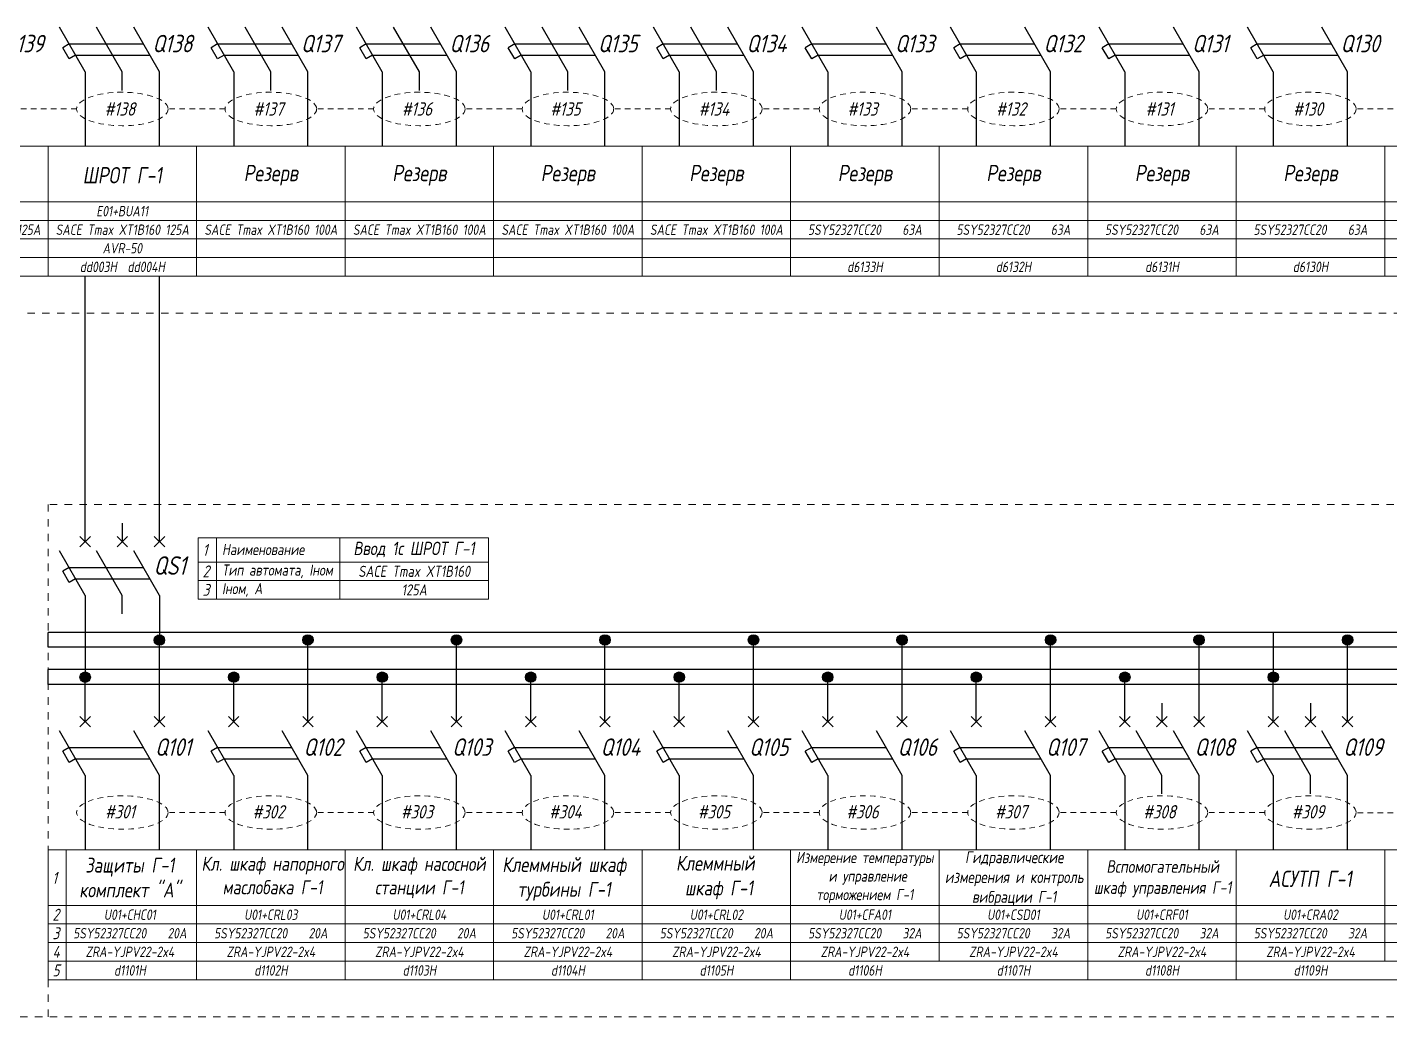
# Model space of a CAD drawing. Header units: millimetres. Extents: x 2704 to 4357, y 2919 to 4427.
# Drawn here: x 2806 to 2989.5, y 4065.4 to 4198.6 of the extents above; entities that cross this region are included whole.
import ezdxf
from ezdxf.enums import TextEntityAlignment as Align

# ---------------------------------------------------------------- set-up
doc = ezdxf.new("R2010")
doc.units = ezdxf.units.MM
doc.linetypes.add('JIS_02_0.7', pattern=[1.35, 0.75, -0.6])
doc.linetypes.add('JIS_02_1.0', pattern=[2, 1, -1])
doc.styles.add('eskdw', font='', dxfattribs={"oblique": 10})
doc.styles.get("Standard").update_dxf_attribs({"font": '', "oblique": 10, "height": 2.5})
doc.styles.add('Гост', font='', dxfattribs={"oblique": 10, "height": 1.4})
doc.styles.get('eskdw').set_extended_font_data('GOST type A')
doc.styles.get('Standard').set_extended_font_data('GOST type A')
doc.styles.get('Гост').set_extended_font_data('GOST type A')

msp = doc.modelspace()

# ---------------------------------------------------------------- hatches: boundary and pattern name
for points in [[(2824.53, 4116.08, 1), (2823.13, 4116.08, 1)], [(2824.53, 4116.08, 1), (2823.13, 4116.08, 1)], [(2844.53, 4116.09, 1), (2843.13, 4116.09, 1)], [(2844.53, 4116.09, 1), (2843.13, 4116.09, 1)], [(2864.53, 4116.09, 1), (2863.13, 4116.09, 1)], [(2864.53, 4116.09, 1), (2863.13, 4116.09, 1)], [(2884.53, 4116.09, 1), (2883.13, 4116.09, 1)], [(2884.53, 4116.09, 1), (2883.13, 4116.09, 1)], [(2904.53, 4116.09, 1), (2903.13, 4116.09, 1)], [(2904.53, 4116.09, 1), (2903.13, 4116.09, 1)], [(2924.53, 4116.09, 1), (2923.13, 4116.09, 1)], [(2944.53, 4116.09, 1), (2943.13, 4116.09, 1)], [(2944.53, 4116.09, 1), (2943.13, 4116.09, 1)], [(2964.53, 4116.09, 1), (2963.13, 4116.09, 1)], [(2984.53, 4116.09, 1), (2983.13, 4116.09, 1)], [(2834.53, 4111.09, 1), (2833.13, 4111.09, 1)], [(2834.53, 4111.09, 1), (2833.13, 4111.09, 1)], [(2834.53, 4111.09, 1), (2833.13, 4111.09, 1)], [(2854.53, 4111.09, 1), (2853.13, 4111.09, 1)], [(2854.53, 4111.09, 1), (2853.13, 4111.09, 1)], [(2874.53, 4111.09, 1), (2873.13, 4111.09, 1)], [(2874.53, 4111.09, 1), (2873.13, 4111.09, 1)], [(2894.53, 4111.09, 1), (2893.13, 4111.09, 1)], [(2894.53, 4111.09, 1), (2893.13, 4111.09, 1)], [(2914.53, 4111.09, 1), (2913.13, 4111.09, 1)], [(2914.53, 4111.09, 1), (2913.13, 4111.09, 1)], [(2934.53, 4111.09, 1), (2933.13, 4111.09, 1)], [(2934.53, 4111.09, 1), (2933.13, 4111.09, 1)], [(2954.53, 4111.09, 1), (2953.13, 4111.09, 1)], [(2974.53, 4111.09, 1), (2973.13, 4111.09, 1)], [(2814.53, 4111.08, 1), (2813.13, 4111.08, 1)], [(2814.53, 4111.08, 1), (2813.13, 4111.08, 1)], [(2814.53, 4111.08, 1), (2813.13, 4111.08, 1)]]:
    msp.add_hatch(color=256).paths.add_polyline_path(points)

# ---------------------------------------------------------------- linework, layer by layer
for p, q in [((2813.83, 4192.57), (2810.37, 4198.57)), ((2818.83, 4192.57), (2815.37, 4198.57)), ((2823.83, 4192.57), (2820.37, 4198.57)), ((2833.83, 4192.57), (2830.37, 4198.57)), ((2838.83, 4192.57), (2835.37, 4198.57)), ((2843.83, 4192.57), (2840.37, 4198.57)), ((2853.83, 4192.57), (2850.37, 4198.57)), ((2858.83, 4192.57), (2855.37, 4198.57)), ((2863.83, 4192.57), (2860.37, 4198.57)), ((2873.83, 4192.57), (2870.37, 4198.57)), ((2878.83, 4192.57), (2875.37, 4198.57)), ((2883.83, 4192.57), (2880.37, 4198.57)), ((2893.83, 4192.57), (2890.37, 4198.57)), ((2898.83, 4192.57), (2895.37, 4198.57)), ((2903.83, 4192.57), (2900.37, 4198.57)), ((2913.83, 4192.57), (2910.37, 4198.57)), ((2923.83, 4192.57), (2920.37, 4198.57)), ((2933.83, 4192.57), (2930.37, 4198.57)), ((2943.83, 4192.57), (2940.37, 4198.57)), ((2953.83, 4192.57), (2950.37, 4198.57)), ((2963.83, 4192.57), (2960.37, 4198.57)), ((2973.83, 4192.57), (2970.37, 4198.57)), ((2983.83, 4192.57), (2980.37, 4198.57)), ((2811.67, 4196.32), (2810.8, 4195.82)), ((2811.67, 4196.32), (2821.67, 4196.32)), ((2821.23, 4197.07), (2821.23, 4197.07)), ((2831.67, 4196.32), (2830.8, 4195.82)), ((2831.67, 4196.32), (2841.67, 4196.32)), ((2841.23, 4197.07), (2841.23, 4197.07)), ((2851.67, 4196.32), (2850.8, 4195.82)), ((2851.67, 4196.32), (2861.67, 4196.32)), ((2861.23, 4197.07), (2861.23, 4197.07)), ((2871.67, 4196.32), (2870.8, 4195.82)), ((2871.67, 4196.32), (2881.67, 4196.32)), ((2881.23, 4197.07), (2881.23, 4197.07)), ((2891.67, 4196.32), (2890.8, 4195.82)), ((2891.67, 4196.32), (2901.67, 4196.32)), ((2901.23, 4197.07), (2901.23, 4197.07)), ((2911.67, 4196.32), (2910.8, 4195.82)), ((2911.67, 4196.32), (2921.67, 4196.32)), ((2921.23, 4197.07), (2921.23, 4197.07)), ((2931.67, 4196.32), (2930.8, 4195.82)), ((2931.67, 4196.32), (2941.67, 4196.32)), ((2941.23, 4197.07), (2941.23, 4197.07)), ((2951.67, 4196.32), (2950.8, 4195.82)), ((2951.67, 4196.32), (2961.67, 4196.32)), ((2961.23, 4197.07), (2961.23, 4197.07)), ((2971.67, 4196.32), (2970.8, 4195.82)), ((2971.67, 4196.32), (2981.67, 4196.32)), ((2981.23, 4197.07), (2981.23, 4197.07)), ((2811.67, 4194.32), (2810.8, 4195.82)), ((2812.53, 4194.82), (2811.67, 4194.32)), ((2812.53, 4194.82), (2822.53, 4194.82)), ((2831.67, 4194.32), (2830.8, 4195.82)), ((2832.53, 4194.82), (2831.67, 4194.32)), ((2832.53, 4194.82), (2842.53, 4194.82)), ((2851.67, 4194.32), (2850.8, 4195.82)), ((2852.53, 4194.82), (2851.67, 4194.32)), ((2852.53, 4194.82), (2862.53, 4194.82)), ((2871.67, 4194.32), (2870.8, 4195.82)), ((2872.53, 4194.82), (2871.67, 4194.32)), ((2872.53, 4194.82), (2882.53, 4194.82)), ((2891.67, 4194.32), (2890.8, 4195.82)), ((2892.53, 4194.82), (2891.67, 4194.32)), ((2892.53, 4194.82), (2902.53, 4194.82)), ((2911.67, 4194.32), (2910.8, 4195.82)), ((2912.53, 4194.82), (2911.67, 4194.32)), ((2912.53, 4194.82), (2922.53, 4194.82)), ((2931.67, 4194.32), (2930.8, 4195.82)), ((2932.53, 4194.82), (2931.67, 4194.32)), ((2932.53, 4194.82), (2942.53, 4194.82)), ((2951.67, 4194.32), (2950.8, 4195.82)), ((2952.53, 4194.82), (2951.67, 4194.32)), ((2952.53, 4194.82), (2962.53, 4194.82)), ((2971.67, 4194.32), (2970.8, 4195.82)), ((2972.53, 4194.82), (2971.67, 4194.32)), ((2972.53, 4194.82), (2982.53, 4194.82)), ((2813.83, 4192.57), (2813.83, 4187.57)), ((2818.83, 4190.07), (2818.83, 4192.57)), ((2823.83, 4187.57), (2823.83, 4192.57)), ((2833.83, 4192.57), (2833.83, 4187.57)), ((2838.83, 4190.07), (2838.83, 4192.57)), ((2843.83, 4187.57), (2843.83, 4192.57)), ((2853.83, 4192.57), (2853.83, 4187.57)), ((2858.83, 4190.07), (2858.83, 4192.57)), ((2863.83, 4187.57), (2863.83, 4192.57)), ((2873.83, 4192.57), (2873.83, 4187.57)), ((2878.83, 4190.07), (2878.83, 4192.57)), ((2883.83, 4187.57), (2883.83, 4192.57)), ((2893.83, 4192.57), (2893.83, 4187.57)), ((2898.83, 4190.07), (2898.83, 4192.57)), ((2903.83, 4187.57), (2903.83, 4192.57)), ((2913.83, 4192.57), (2913.83, 4187.57)), ((2923.83, 4187.57), (2923.83, 4192.57)), ((2933.83, 4192.57), (2933.83, 4187.57)), ((2943.83, 4187.57), (2943.83, 4192.57)), ((2953.83, 4192.57), (2953.83, 4187.57)), ((2963.83, 4187.57), (2963.83, 4192.57)), ((2973.83, 4192.57), (2973.83, 4187.57)), ((2983.83, 4187.57), (2983.83, 4192.57)), ((2813.83, 4187.57), (2813.83, 4182.57)), ((2823.83, 4182.57), (2823.83, 4187.57)), ((2833.83, 4187.57), (2833.83, 4182.57)), ((2843.83, 4182.57), (2843.83, 4187.57)), ((2853.83, 4187.57), (2853.83, 4182.57)), ((2863.83, 4182.57), (2863.83, 4187.57)), ((2873.83, 4187.57), (2873.83, 4182.57)), ((2883.83, 4182.57), (2883.83, 4187.57)), ((2893.83, 4187.57), (2893.83, 4182.57)), ((2903.83, 4182.57), (2903.83, 4187.57)), ((2913.83, 4187.57), (2913.83, 4182.57)), ((2923.83, 4182.57), (2923.83, 4187.57)), ((2933.83, 4187.57), (2933.83, 4182.57)), ((2943.83, 4182.57), (2943.83, 4187.57)), ((2953.83, 4187.57), (2953.83, 4182.57)), ((2963.83, 4182.57), (2963.83, 4187.57)), ((2973.83, 4187.57), (2973.83, 4182.57)), ((2983.83, 4182.57), (2983.83, 4187.57)), ((2813.83, 4129.33), (2813.83, 4165.07)), ((2823.83, 4129.33), (2823.83, 4165.07)), ((2818.83, 4131.83), (2818.83, 4129.33)), ((2813.12, 4128.62), (2814.54, 4130.04)), ((2814.54, 4128.62), (2813.12, 4130.04)), ((2818.12, 4128.62), (2819.54, 4130.04)), ((2819.54, 4128.62), (2818.12, 4130.04)), ((2823.12, 4128.62), (2824.54, 4130.04)), ((2824.54, 4128.62), (2823.12, 4130.04)), ((2813.83, 4122.09), (2810.37, 4128.09)), ((2811.23, 4126.59), (2811.23, 4126.59)), ((2811.23, 4126.59), (2811.23, 4126.59)), ((2818.83, 4122.09), (2815.37, 4128.09)), ((2823.83, 4122.09), (2820.37, 4128.09)), ((2821.23, 4126.59), (2821.23, 4126.59)), ((2811.67, 4125.84), (2810.8, 4125.34)), ((2811.67, 4123.84), (2810.8, 4125.34)), ((2811.67, 4125.84), (2821.67, 4125.84)), ((2812.53, 4124.34), (2811.67, 4123.84)), ((2812.53, 4124.34), (2822.53, 4124.34)), ((2813.83, 4122.09), (2813.83, 4111.11)), ((2818.83, 4119.59), (2818.83, 4122.09)), ((2823.83, 4122.09), (2823.83, 4116.09)), ((3298.83, 4117.11), (2808.86, 4117.11)), ((2808.86, 4115.11), (2808.86, 4117.11)), ((2823.83, 4110.08), (2823.83, 4116.08)), ((2823.83, 4110.08), (2823.83, 4116.08)), ((2823.83, 4110.08), (2823.83, 4116.08)), ((2843.83, 4110.09), (2843.83, 4116.09)), ((2843.83, 4110.09), (2843.83, 4116.09)), ((2843.83, 4110.09), (2843.83, 4116.09)), ((2863.83, 4110.09), (2863.83, 4116.09)), ((2863.83, 4110.09), (2863.83, 4116.09)), ((2863.83, 4110.09), (2863.83, 4116.09)), ((2883.83, 4110.09), (2883.83, 4116.09)), ((2883.83, 4110.09), (2883.83, 4116.09)), ((2883.83, 4110.09), (2883.83, 4116.09)), ((2903.83, 4110.09), (2903.83, 4116.09)), ((2903.83, 4110.09), (2903.83, 4116.09)), ((2903.83, 4110.09), (2903.83, 4116.09)), ((2923.83, 4110.09), (2923.83, 4116.09)), ((2923.83, 4110.09), (2923.83, 4116.09)), ((2923.83, 4110.09), (2923.83, 4116.09)), ((2943.83, 4110.09), (2943.83, 4116.09)), ((2943.83, 4110.09), (2943.83, 4116.09)), ((2943.83, 4110.09), (2943.83, 4116.09)), ((2943.83, 4110.09), (2943.83, 4116.09)), ((2963.83, 4110.09), (2963.83, 4116.09)), ((2963.83, 4110.09), (2963.83, 4116.09)), ((2963.83, 4110.09), (2963.83, 4116.09)), ((2973.83, 4117.09), (2973.83, 4111.09)), ((2983.83, 4110.09), (2983.83, 4116.09)), ((2983.83, 4110.09), (2983.83, 4116.09)), ((2983.83, 4110.09), (2983.83, 4116.09)), ((3298.83, 4115.11), (2808.86, 4115.11)), ((3298.83, 4112.11), (2808.86, 4112.11)), ((3298.83, 4112.11), (2808.86, 4112.11)), ((2808.86, 4110.11), (2808.86, 4112.11)), ((3298.83, 4110.11), (2808.86, 4110.11)), ((2813.83, 4110.08), (2813.83, 4111.08)), ((2813.83, 4110.08), (2813.83, 4111.08)), ((2813.83, 4105.09), (2813.83, 4110.09)), ((2823.83, 4105.09), (2823.83, 4110.09)), ((2823.83, 4105.09), (2823.83, 4110.09)), ((2833.83, 4110.09), (2833.83, 4111.09)), ((2833.83, 4110.09), (2833.83, 4111.09)), ((2833.83, 4105.09), (2833.83, 4110.09)), ((2843.83, 4105.09), (2843.83, 4110.09)), ((2843.83, 4105.09), (2843.83, 4110.09)), ((2853.83, 4110.09), (2853.83, 4111.09)), ((2853.83, 4110.09), (2853.83, 4111.09)), ((2853.83, 4105.09), (2853.83, 4110.09)), ((2863.83, 4105.09), (2863.83, 4110.09)), ((2863.83, 4105.09), (2863.83, 4110.09)), ((2873.83, 4110.09), (2873.83, 4111.09)), ((2873.83, 4110.09), (2873.83, 4111.09)), ((2873.83, 4105.09), (2873.83, 4110.09)), ((2883.83, 4105.09), (2883.83, 4110.09)), ((2883.83, 4105.09), (2883.83, 4110.09)), ((2893.83, 4110.09), (2893.83, 4111.09)), ((2893.83, 4110.09), (2893.83, 4111.09)), ((2893.83, 4105.09), (2893.83, 4110.09)), ((2903.83, 4105.09), (2903.83, 4110.09)), ((2903.83, 4105.09), (2903.83, 4110.09)), ((2913.83, 4110.09), (2913.83, 4111.09)), ((2913.83, 4110.09), (2913.83, 4111.09)), ((2913.83, 4105.09), (2913.83, 4110.09)), ((2923.83, 4105.09), (2923.83, 4110.09)), ((2923.83, 4105.09), (2923.83, 4110.09)), ((2933.83, 4110.09), (2933.83, 4111.09)), ((2933.83, 4110.09), (2933.83, 4111.09)), ((2933.83, 4110.09), (2933.83, 4110.39)), ((2933.83, 4105.09), (2933.83, 4110.09)), ((2943.83, 4105.09), (2943.83, 4110.09)), ((2943.83, 4105.09), (2943.83, 4110.09)), ((2953.83, 4110.09), (2953.83, 4111.09)), ((2953.83, 4110.09), (2953.83, 4111.09)), ((2953.83, 4105.09), (2953.83, 4110.09)), ((2963.83, 4105.09), (2963.83, 4110.09)), ((2963.83, 4105.09), (2963.83, 4110.09)), ((2973.83, 4110.09), (2973.83, 4111.09)), ((2973.83, 4110.09), (2973.83, 4111.09)), ((2973.83, 4105.09), (2973.83, 4110.09)), ((2983.83, 4105.09), (2983.83, 4110.09)), ((2983.83, 4105.09), (2983.83, 4110.09)), ((2958.83, 4107.59), (2958.83, 4105.09)), ((2978.83, 4107.59), (2978.83, 4105.09)), ((2813.12, 4104.39), (2814.54, 4105.8)), ((2814.54, 4104.39), (2813.12, 4105.8)), ((2823.12, 4104.39), (2824.54, 4105.8)), ((2824.54, 4104.39), (2823.12, 4105.8)), ((2833.12, 4104.39), (2834.54, 4105.8)), ((2834.54, 4104.39), (2833.12, 4105.8)), ((2843.12, 4104.39), (2844.54, 4105.8)), ((2844.54, 4104.39), (2843.12, 4105.8)), ((2853.12, 4104.39), (2854.54, 4105.8)), ((2854.54, 4104.39), (2853.12, 4105.8)), ((2863.12, 4104.39), (2864.54, 4105.8)), ((2864.54, 4104.39), (2863.12, 4105.8)), ((2873.12, 4104.39), (2874.54, 4105.8)), ((2874.54, 4104.39), (2873.12, 4105.8)), ((2883.12, 4104.39), (2884.54, 4105.8)), ((2884.54, 4104.39), (2883.12, 4105.8)), ((2893.12, 4104.39), (2894.54, 4105.8)), ((2894.54, 4104.39), (2893.12, 4105.8)), ((2903.12, 4104.39), (2904.54, 4105.8)), ((2904.54, 4104.39), (2903.12, 4105.8)), ((2913.12, 4104.39), (2914.54, 4105.8)), ((2914.54, 4104.39), (2913.12, 4105.8)), ((2923.12, 4104.39), (2924.54, 4105.8)), ((2924.54, 4104.39), (2923.12, 4105.8)), ((2933.12, 4104.39), (2934.54, 4105.8)), ((2934.54, 4104.39), (2933.12, 4105.8)), ((2943.12, 4104.39), (2944.54, 4105.8)), ((2944.54, 4104.39), (2943.12, 4105.8)), ((2953.12, 4104.39), (2954.54, 4105.8)), ((2954.54, 4104.39), (2953.12, 4105.8)), ((2958.12, 4104.39), (2959.54, 4105.8)), ((2959.54, 4104.39), (2958.12, 4105.8)), ((2963.12, 4104.39), (2964.54, 4105.8)), ((2964.54, 4104.39), (2963.12, 4105.8)), ((2973.12, 4104.39), (2974.54, 4105.8)), ((2974.54, 4104.39), (2973.12, 4105.8)), ((2978.12, 4104.39), (2979.54, 4105.8)), ((2979.54, 4104.39), (2978.12, 4105.8)), ((2983.12, 4104.39), (2984.54, 4105.8)), ((2984.54, 4104.39), (2983.12, 4105.8)), ((2813.83, 4097.86), (2810.37, 4103.86)), ((2823.83, 4097.86), (2820.37, 4103.86)), ((2833.83, 4097.86), (2830.37, 4103.86)), ((2843.83, 4097.86), (2840.37, 4103.86)), ((2853.83, 4097.86), (2850.37, 4103.86)), ((2863.83, 4097.86), (2860.37, 4103.86)), ((2873.83, 4097.86), (2870.37, 4103.86)), ((2883.83, 4097.86), (2880.37, 4103.86)), ((2893.83, 4097.86), (2890.37, 4103.86)), ((2903.83, 4097.86), (2900.37, 4103.86)), ((2913.83, 4097.86), (2910.37, 4103.86)), ((2923.83, 4097.86), (2920.37, 4103.86)), ((2933.83, 4097.86), (2930.37, 4103.86)), ((2943.83, 4097.86), (2940.37, 4103.86)), ((2953.83, 4097.86), (2950.37, 4103.86)), ((2958.83, 4097.86), (2955.37, 4103.86)), ((2963.83, 4097.86), (2960.37, 4103.86)), ((2973.83, 4097.86), (2970.37, 4103.86)), ((2978.83, 4097.86), (2975.37, 4103.86)), ((2983.83, 4097.86), (2980.37, 4103.86)), ((2811.67, 4101.61), (2810.8, 4101.11)), ((2811.67, 4099.61), (2810.8, 4101.11)), ((2811.67, 4101.61), (2821.67, 4101.61)), ((2821.23, 4102.36), (2821.23, 4102.36)), ((2831.67, 4101.61), (2830.8, 4101.11)), ((2831.67, 4099.61), (2830.8, 4101.11)), ((2831.67, 4101.61), (2841.67, 4101.61)), ((2841.23, 4102.36), (2841.23, 4102.36)), ((2851.67, 4101.61), (2850.8, 4101.11)), ((2851.67, 4099.61), (2850.8, 4101.11)), ((2851.67, 4101.61), (2861.67, 4101.61)), ((2861.23, 4102.36), (2861.23, 4102.36)), ((2871.66, 4101.61), (2870.8, 4101.11)), ((2871.66, 4099.61), (2870.8, 4101.11)), ((2871.66, 4101.61), (2881.66, 4101.61)), ((2881.23, 4102.36), (2881.23, 4102.36)), ((2891.67, 4101.61), (2890.8, 4101.11)), ((2891.67, 4099.61), (2890.8, 4101.11)), ((2891.67, 4101.61), (2901.67, 4101.61)), ((2901.23, 4102.36), (2901.23, 4102.36)), ((2911.67, 4101.61), (2910.8, 4101.11)), ((2911.67, 4099.61), (2910.8, 4101.11)), ((2911.67, 4101.61), (2921.67, 4101.61)), ((2921.23, 4102.36), (2921.23, 4102.36)), ((2931.67, 4101.61), (2930.8, 4101.11)), ((2931.67, 4099.61), (2930.8, 4101.11)), ((2931.67, 4101.61), (2941.67, 4101.61)), ((2941.23, 4102.36), (2941.23, 4102.36)), ((2951.67, 4101.61), (2950.8, 4101.11)), ((2951.67, 4099.61), (2950.8, 4101.11)), ((2951.67, 4101.61), (2961.67, 4101.61)), ((2961.23, 4102.36), (2961.23, 4102.36)), ((2971.67, 4101.61), (2970.8, 4101.11)), ((2971.67, 4099.61), (2970.8, 4101.11)), ((2971.67, 4101.61), (2981.67, 4101.61)), ((2981.23, 4102.36), (2981.23, 4102.36)), ((2812.53, 4100.11), (2811.67, 4099.61)), ((2812.53, 4100.11), (2822.53, 4100.11)), ((2832.53, 4100.11), (2831.67, 4099.61)), ((2832.53, 4100.11), (2842.53, 4100.11)), ((2852.53, 4100.11), (2851.67, 4099.61)), ((2852.53, 4100.11), (2862.53, 4100.11)), ((2872.53, 4100.11), (2871.66, 4099.61)), ((2872.53, 4100.11), (2882.53, 4100.11)), ((2892.53, 4100.11), (2891.67, 4099.61)), ((2892.53, 4100.11), (2902.53, 4100.11)), ((2912.53, 4100.11), (2911.67, 4099.61)), ((2912.53, 4100.11), (2922.53, 4100.11)), ((2932.53, 4100.11), (2931.67, 4099.61)), ((2932.53, 4100.11), (2942.53, 4100.11)), ((2952.53, 4100.11), (2951.67, 4099.61)), ((2952.53, 4100.11), (2962.53, 4100.11)), ((2972.53, 4100.11), (2971.67, 4099.61)), ((2972.53, 4100.11), (2982.53, 4100.11)), ((2813.83, 4097.86), (2813.83, 4092.86)), ((2823.83, 4092.86), (2823.83, 4097.86)), ((2833.83, 4097.86), (2833.83, 4092.86)), ((2843.83, 4092.86), (2843.83, 4097.86)), ((2853.83, 4097.86), (2853.83, 4092.86)), ((2863.83, 4092.86), (2863.83, 4097.86)), ((2873.83, 4097.86), (2873.83, 4092.86)), ((2883.83, 4092.86), (2883.83, 4097.86)), ((2893.83, 4097.86), (2893.83, 4092.86)), ((2903.83, 4092.86), (2903.83, 4097.86)), ((2913.83, 4097.86), (2913.83, 4092.86)), ((2923.83, 4092.86), (2923.83, 4097.86)), ((2933.83, 4097.86), (2933.83, 4092.86)), ((2943.83, 4092.86), (2943.83, 4097.86)), ((2953.83, 4097.86), (2953.83, 4092.86)), ((2958.83, 4095.36), (2958.83, 4097.86)), ((2963.83, 4092.86), (2963.83, 4097.86)), ((2973.83, 4097.86), (2973.83, 4092.86)), ((2978.83, 4095.36), (2978.83, 4097.86)), ((2983.83, 4092.86), (2983.83, 4097.86)), ((2813.83, 4092.86), (2813.83, 4087.86)), ((2823.83, 4087.86), (2823.83, 4092.86)), ((2833.83, 4092.86), (2833.83, 4087.86)), ((2843.83, 4087.86), (2843.83, 4092.86)), ((2853.83, 4092.86), (2853.83, 4087.86)), ((2863.83, 4087.86), (2863.83, 4092.86)), ((2873.83, 4092.86), (2873.83, 4087.86)), ((2883.83, 4087.86), (2883.83, 4092.86)), ((2893.83, 4092.86), (2893.83, 4087.86)), ((2903.83, 4087.86), (2903.83, 4092.86)), ((2913.83, 4092.86), (2913.83, 4087.86)), ((2923.83, 4087.86), (2923.83, 4092.86)), ((2933.83, 4092.86), (2933.83, 4087.86)), ((2943.83, 4087.86), (2943.83, 4092.86)), ((2953.83, 4092.86), (2953.83, 4087.86)), ((2963.83, 4087.86), (2963.83, 4092.86)), ((2973.83, 4092.86), (2973.83, 4087.86)), ((2983.83, 4087.86), (2983.83, 4092.86))]:
    msp.add_line(p, q)
at = {"linetype": 'JIS_02_0.7', "lineweight": 13}
for p, q in [((2812.67, 4187.57), (2804.99, 4187.57)), ((2832.67, 4187.57), (2824.99, 4187.57)), ((2852.67, 4187.57), (2844.99, 4187.57)), ((2872.67, 4187.57), (2864.99, 4187.57)), ((2892.67, 4187.57), (2884.99, 4187.57)), ((2912.67, 4187.57), (2904.99, 4187.57)), ((2932.67, 4187.57), (2924.99, 4187.57)), ((2952.67, 4187.57), (2944.99, 4187.57)), ((2972.67, 4187.57), (2964.99, 4187.57)), ((2992.67, 4187.57), (2984.99, 4187.57)), ((2832.67, 4092.86), (2824.99, 4092.86)), ((2852.67, 4092.86), (2844.99, 4092.86)), ((2872.67, 4092.86), (2864.99, 4092.86)), ((2892.67, 4092.86), (2884.99, 4092.86)), ((2912.67, 4092.86), (2904.99, 4092.86)), ((2932.67, 4092.86), (2924.99, 4092.86)), ((2952.67, 4092.86), (2944.99, 4092.86)), ((2972.67, 4092.86), (2964.99, 4092.86)), ((2992.67, 4092.81), (2984.99, 4092.81))]:
    msp.add_line(p, q, dxfattribs=at)
at = {"lineweight": 9}
for p, q in [((2746.39, 4182.57), (2908.83, 4182.57)), ((2746.39, 4182.57), (3268.83, 4182.57)), ((2808.83, 4182.57), (2808.83, 4165.07)), ((2828.83, 4182.57), (2828.83, 4165.07)), ((2848.83, 4182.57), (2848.83, 4165.07)), ((2868.83, 4182.57), (2868.83, 4165.07)), ((2868.83, 4182.57), (2868.83, 4165.07)), ((2888.83, 4182.57), (2888.83, 4165.07)), ((2908.83, 4182.57), (2908.83, 4165.07)), ((2908.83, 4182.57), (2908.83, 4165.07)), ((2908.83, 4182.57), (2908.83, 4165.07)), ((2908.83, 4182.57), (2908.83, 4165.07)), ((2928.83, 4182.57), (2928.83, 4165.07)), ((2948.83, 4182.57), (2948.83, 4165.07)), ((2968.83, 4182.57), (2968.83, 4165.07)), ((2988.83, 4182.57), (2988.83, 4165.07)), ((2746.39, 4175.07), (2908.83, 4175.07)), ((2746.39, 4175.07), (2908.83, 4175.07)), ((2908.78, 4175.07), (3268.83, 4175.07)), ((2908.83, 4175.07), (3268.83, 4175.07)), ((2746.39, 4172.57), (2908.83, 4172.57)), ((2746.39, 4172.57), (2908.83, 4172.57)), ((2908.83, 4172.57), (3268.83, 4172.57)), ((2908.83, 4172.57), (3268.83, 4172.57)), ((2746.39, 4170.07), (2908.83, 4170.07)), ((2746.39, 4170.07), (2908.83, 4170.07)), ((2908.83, 4170.07), (3268.83, 4170.07)), ((2908.83, 4170.07), (3268.83, 4170.07)), ((2746.39, 4167.57), (2908.83, 4167.57)), ((2746.39, 4167.57), (2908.83, 4167.57)), ((2908.83, 4167.57), (3268.83, 4167.57)), ((2908.83, 4167.57), (3268.83, 4167.57)), ((2746.39, 4165.07), (2908.83, 4165.07)), ((2908.83, 4165.07), (3268.83, 4165.07)), ((2829.06, 4129.85), (2829.06, 4121.58)), ((2829.06, 4129.85), (2848.14, 4129.85)), ((2829.06, 4129.85), (2829.06, 4121.58)), ((2831.5, 4129.85), (2831.5, 4121.58)), ((2848.14, 4129.85), (2868.14, 4129.85)), ((2848.14, 4121.58), (2848.14, 4129.85)), ((2868.14, 4129.85), (2868.14, 4121.58)), ((2829.06, 4126.58), (2852.26, 4126.58)), ((2848.14, 4126.58), (2851.34, 4126.58)), ((2848.82, 4126.58), (2868.14, 4126.58)), ((2829.06, 4124.08), (2852.26, 4124.08)), ((2848.14, 4124.08), (2851.34, 4124.08)), ((2848.82, 4124.08), (2868.14, 4124.08)), ((2829.06, 4121.58), (2852.26, 4121.58)), ((2848.14, 4121.58), (2851.34, 4121.58)), ((2848.82, 4121.58), (2868.14, 4121.58)), ((2808.83, 4087.86), (2811.28, 4087.86)), ((2808.83, 4087.86), (2808.83, 4070.36)), ((2808.83, 4087.86), (3208.83, 4087.86)), ((2811.28, 4087.86), (2811.28, 4070.36)), ((2828.83, 4087.86), (2828.83, 4070.36)), ((2848.83, 4087.86), (2848.83, 4070.36)), ((2868.83, 4087.86), (2868.83, 4072.86)), ((2868.83, 4087.86), (2868.83, 4070.36)), ((2888.83, 4087.86), (2888.83, 4070.36)), ((2908.83, 4087.86), (2908.83, 4070.36)), ((2928.83, 4087.86), (2928.83, 4072.86)), ((2948.83, 4087.86), (2948.83, 4070.36)), ((2968.83, 4087.86), (2968.83, 4070.36)), ((2988.83, 4072.86), (2988.83, 4087.86)), ((2988.83, 4087.86), (2988.83, 4072.86)), ((2988.83, 4087.86), (2988.83, 4072.86)), ((2988.83, 4087.86), (2988.83, 4072.86)), ((2988.83, 4087.86), (2988.83, 4072.86)), ((2811.28, 4082.86), (2811.28, 4070.36)), ((2811.28, 4082.86), (2811.28, 4070.36)), ((2811.28, 4082.86), (2811.28, 4070.36)), ((2808.83, 4080.36), (2991.28, 4080.36)), ((2988.83, 4080.36), (3208.83, 4080.36)), ((2808.83, 4077.86), (2811.28, 4077.86)), ((2808.83, 4077.86), (2988.83, 4077.86)), ((2988.83, 4077.86), (3208.83, 4077.86)), ((2808.83, 4075.36), (2811.28, 4075.36)), ((2808.83, 4075.36), (2988.83, 4075.36)), ((2988.83, 4075.36), (3208.83, 4075.36)), ((2808.83, 4072.86), (2811.28, 4072.86)), ((2808.83, 4072.86), (2988.83, 4072.86)), ((2988.83, 4072.86), (3208.83, 4072.86)), ((2808.83, 4070.36), (2811.28, 4070.36)), ((2808.83, 4070.36), (2988.83, 4070.36)), ((2988.83, 4070.36), (3208.83, 4070.36))]:
    msp.add_line(p, q, dxfattribs=at)
at = {"linetype": 'JIS_02_1.0', "lineweight": 15}
for p, q in [((3871.04, 4160.07), (2741.39, 4160.07)), ((3806.06, 4134.33), (2808.86, 4134.33)), ((2808.86, 4065.37), (2808.86, 4134.33)), ((3826.06, 4065.37), (2788.86, 4065.37))]:
    msp.add_line(p, q, dxfattribs=at)
for centre in [(2823.83, 4116.08), (2823.83, 4116.08), (2843.83, 4116.09), (2843.83, 4116.09), (2863.83, 4116.09), (2863.83, 4116.09), (2883.83, 4116.09), (2883.83, 4116.09), (2903.83, 4116.09), (2903.83, 4116.09), (2923.83, 4116.09), (2943.83, 4116.09), (2943.83, 4116.09), (2963.83, 4116.09), (2983.83, 4116.09), (2833.83, 4111.09), (2833.83, 4111.09), (2833.83, 4111.09), (2853.83, 4111.09), (2853.83, 4111.09), (2873.83, 4111.09), (2873.83, 4111.09), (2893.83, 4111.09), (2893.83, 4111.09), (2913.83, 4111.09), (2913.83, 4111.09), (2933.83, 4111.09), (2933.83, 4111.09), (2953.83, 4111.09), (2973.83, 4111.09), (2813.83, 4111.08), (2813.83, 4111.08), (2813.83, 4111.08)]:
    msp.add_circle(centre, 0.7)
at = {"linetype": 'JIS_02_0.7', "lineweight": 13}
for centre in [(2818.83, 4187.57), (2838.83, 4187.57), (2858.83, 4187.57), (2878.83, 4187.57), (2898.83, 4187.57), (2918.83, 4187.57), (2938.83, 4187.57), (2958.83, 4187.57), (2978.83, 4187.57), (2818.83, 4092.86), (2838.83, 4092.86), (2858.83, 4092.86), (2878.83, 4092.86), (2898.83, 4092.86), (2918.83, 4092.86), (2938.83, 4092.86), (2958.83, 4092.86), (2978.83, 4092.86)]:
    msp.add_ellipse(centre, major_axis=(6.16, 0), ratio=0.365853, dxfattribs=at)

# ---------------------------------------------------------------- texts
at = {"style": 'eskdw', "oblique": 15}
for s, height, p in [('Q139', 2.355, (2802.88, 4195.2)), ('Q138', 2.355, (2822.88, 4195.2)), ('Q137', 2.355, (2842.88, 4195.2)), ('Q136', 2.355, (2862.88, 4195.2)), ('Q135', 2.355, (2882.88, 4195.2)), ('Q134', 2.355, (2902.88, 4195.2)), ('Q133', 2.355, (2922.88, 4195.2)), ('Q132', 2.355, (2942.88, 4195.2)), ('Q131', 2.355, (2962.88, 4195.2)), ('Q130', 2.355, (2982.88, 4195.2)), ('QS1', 2.5, (2823.02, 4124.86)), ('Q101', 2.355, (2823.23, 4100.49)), ('Q102', 2.355, (2843.23, 4100.49)), ('Q103', 2.355, (2863.23, 4100.49)), ('Q104', 2.355, (2883.23, 4100.49)), ('Q105', 2.355, (2903.23, 4100.49)), ('Q106', 2.355, (2923.23, 4100.49)), ('Q107', 2.355, (2943.23, 4100.49)), ('Q108', 2.355, (2963.23, 4100.49)), ('Q109', 2.355, (2983.23, 4100.49))]:
    msp.add_text(s, height=height, dxfattribs=at).set_placement(p)
at = {"lineweight": 9, "style": 'eskdw', "oblique": 15}
for s, p in [('#138', (2818.48, 4187.57)), ('#137', (2838.48, 4187.57)), ('#136', (2858.48, 4187.57)), ('#135', (2878.48, 4187.57)), ('#134', (2898.48, 4187.57)), ('#133', (2918.48, 4187.57)), ('#132', (2938.48, 4187.57)), ('#131', (2958.48, 4187.57)), ('#130', (2978.48, 4187.57)), ('#301', (2818.48, 4092.96)), ('#302', (2838.48, 4092.96)), ('#303', (2858.48, 4092.96)), ('#304', (2878.47, 4092.96)), ('#305', (2898.48, 4092.96)), ('#306', (2918.48, 4092.96)), ('#307', (2938.48, 4092.96)), ('#308', (2958.48, 4092.96)), ('#309', (2978.48, 4092.96))]:
    msp.add_text(s, height=1.8, dxfattribs=at).set_placement(p, align=Align.MIDDLE_CENTER)
for s, p in [('1', (2829.64, 4127.4)), ('2', (2829.64, 4124.53)), ('3', (2829.64, 4122.03)), ('1', (2809.38, 4083.26)), ('2', (2809.42, 4078.31)), ('3', (2809.42, 4075.81)), ('4', (2809.42, 4073.31)), ('5', (2809.42, 4070.81))]:
    msp.add_text(s, height=1.6, dxfattribs=at).set_placement(p)
at = {"lineweight": 9, "attachment_point": 5, "style": 'Гост'}
for s, width, insert, char_height in [('ШРОТ Г-1', 20, (2818.83, 4178.65), 2.2), ('Резерв', 20, (2838.83, 4178.65), 2.2), ('Резерв', 20, (2858.83, 4178.65), 2.2), ('Резерв', 20, (2878.83, 4178.65), 2.2), ('Резерв', 20, (2898.83, 4178.65), 2.2), ('Резерв', 20, (2918.83, 4178.65), 2.2), ('Резерв', 20, (2938.83, 4178.65), 2.2), ('Резерв', 20, (2958.83, 4178.65), 2.2), ('Резерв', 20, (2978.83, 4178.65), 2.2), ('Ввод 1с ШРОТ Г-1', 23.4273, (2858.12, 4128.27), 1.8)]:
    msp.add_mtext_dynamic_manual_height_columns(s, width=width, gutter_width=6, heights=[0], dxfattribs=dict(at, insert=insert, char_height=char_height))
at = {"lineweight": 9}
for s, insert, char_height, width, attachment_point in [('{\\fGOST 2.304 type A|b0|i0|c0|p34;E01+BUA11}', (2818.83, 4173.82), 1.4, 20, 5), ('{\\fGOST 2.304 type A|b0|i0|c0|p34;SACE Tmax XT1B160\\fGOST 2.304 type A|b0|i0|c204|p34; 125А\\fGOST 2.304 type A|b0|i0|c0|p34; }', (2798.83, 4171.32), 1.4, 20, 5), ('{\\fGOST 2.304 type A|b0|i0|c0|p34;SACE Tmax XT1B160\\fGOST 2.304 type A|b0|i0|c204|p34; 125А\\fGOST 2.304 type A|b0|i0|c0|p34; }', (2818.83, 4171.32), 1.4, 20, 5), ('{\\fGOST 2.304 type A|b0|i0|c0|p34;SACE Tmax XT1B160\\fGOST 2.304 type A|b0|i0|c204|p34; 100А\\fGOST 2.304 type A|b0|i0|c0|p34; }', (2838.83, 4171.32), 1.4, 21.239, 5), ('SACE Tmax XT1B160 100{\\fGOST 2.304 type A|b0|i0|c204|p34;А}', (2858.83, 4171.32), 1.4, 21.3766, 5), ('{\\fGOST 2.304 type A|b0|i0|c0|p34;SACE Tmax XT1B160 \\fGOST 2.304 type A|b0|i0|c204|p34;100А}', (2878.83, 4171.32), 1.4, 20, 5), ('{\\fGOST 2.304 type A|b0|i0|c0|p34;SACE Tmax XT1B160 \\fGOST 2.304 type A|b0|i0|c204|p34;100А}', (2898.83, 4171.32), 1.4, 20, 5), ('{\\fGOST 2.304 type A|b0|i0|c204|p34;5SY52327CC20    63А}', (2918.83, 4171.32), 1.4, 20, 5), ('{\\fGOST 2.304 type A|b0|i0|c204|p34;5SY52327CC20    63А}', (2938.83, 4171.32), 1.4, 20, 5), ('{\\fGOST 2.304 type A|b0|i0|c204|p34;5SY52327CC20    63А}', (2958.83, 4171.32), 1.4, 20, 5), ('{\\fGOST 2.304 type A|b0|i0|c204|p34;5SY52327CC20    63А}', (2978.83, 4171.32), 1.4, 20, 5), ('{\\fGOST 2.304 type A|b0|i0|c204|p34;d6133H}', (2918.83, 4166.32), 1.4, 20, 5), ('{\\fGOST 2.304 type A|b0|i0|c204|p34;d6132H}', (2938.83, 4166.32), 1.4, 20, 5), ('{\\fGOST 2.304 type A|b0|i0|c204|p34;d6131H}', (2958.83, 4166.32), 1.4, 20, 5), ('{\\fGOST 2.304 type A|b0|i0|c204|p34;d6130H}', (2978.83, 4166.32), 1.4, 20, 5), ('{\\fGOST type A|b0|i0|c204|p34;Наименование}', (2832.26, 4128.27), 1.5, 20, 4), ('{\\fGOST type A|b0|i0|c204|p34;Тип автомата, Iном}', (2832.26, 4125.33), 1.5, 20, 4), ('{\\fGOST 2.304 type A|b0|i0|c0|p34;SACE Tmax XT1B160 }', (2858.14, 4125.33), 1.5, 20, 5), ('Iном, А', (2832.26, 4122.83), 1.5, 20, 4), ('{\\fGOST 2.304 type A|b0|i0|c0|p34;125\\fGOST 2.304 type A|b0|i0|c204|p34;А}', (2858.14, 4122.83), 1.5, 20, 5), ('Защиты Г-1 \\Pкомплект "А"', (2819.85, 4084.11), 2, 22.6797, 5), ('{\\fGOST 2.304 type A|b0|i0|c204|p34;Измерение температуры\\P и управление \\Pторможением Г-1}', (2918.83, 4084.11), 1.5, 22.9108, 5), ('{\\fGOST_type_A|b0|i0|c204|p2;Гидравлические измерения и контроль вибрации Г-1}', (2938.94, 4083.96), 1.6, 21.4575, 5), ('{\\fGOST type A|b0|i0|c2|p18;Вспомогательный \\Pшкаф управления Г-1}', (2958.94, 4083.95), 1.7, 23.7212, 5), ('{\\fGOST type A|b0|i0|c2|p18;АСУТП Г-1}', (2978.81, 4083.94), 2.2, 20, 5), ('{\\fGOST 2.304 type A|b0|i0|c0|p34;U01+CHC01}', (2819.85, 4079.11), 1.4, 20, 5), ('{\\fGOST 2.304 type A|b0|i0|c0|p34;U01+CRL03}', (2838.83, 4079.11), 1.4, 20, 5), ('{\\fGOST 2.304 type A|b0|i0|c0|p34;U01+CRL04}', (2858.83, 4079.11), 1.4, 20, 5), ('{\\fGOST 2.304 type A|b0|i0|c0|p34;U01+CRL01}', (2878.83, 4079.11), 1.4, 20, 5), ('{\\fGOST 2.304 type A|b0|i0|c0|p34;U01+CRL02}', (2898.83, 4079.11), 1.4, 20, 5), ('{\\fGOST 2.304 type A|b0|i0|c0|p34;U01+CFA01}', (2918.83, 4079.11), 1.4, 20, 5), ('{\\fGOST 2.304 type A|b0|i0|c0|p34;U01+CSD01}', (2938.83, 4079.11), 1.4, 20, 5), ('{\\fGOST 2.304 type A|b0|i0|c0|p34;U01+CRF01}', (2958.83, 4079.11), 1.4, 20, 5), ('{\\fGOST 2.304 type A|b0|i0|c204|p34;5SY52327CC20    20А}', (2819.85, 4076.61), 1.4, 20, 5), ('{\\fGOST 2.304 type A|b0|i0|c204|p34;5SY52327CC20    20А}', (2838.83, 4076.61), 1.4, 20, 5), ('{\\fGOST 2.304 type A|b0|i0|c204|p34;5SY52327CC20    20А}', (2858.83, 4076.61), 1.4, 20, 5), ('{\\fGOST 2.304 type A|b0|i0|c204|p34;5SY52327CC20    20А}', (2878.83, 4076.61), 1.4, 20, 5), ('{\\fGOST 2.304 type A|b0|i0|c204|p34;5SY52327CC20    20А}', (2898.83, 4076.61), 1.4, 20, 5), ('{\\fGOST 2.304 type A|b0|i0|c204|p34;5SY52327CC20    32А}', (2918.83, 4076.61), 1.4, 20, 5), ('{\\fGOST 2.304 type A|b0|i0|c204|p34;5SY52327CC20    32А}', (2938.83, 4076.61), 1.4, 20, 5), ('{\\fGOST 2.304 type A|b0|i0|c204|p34;5SY52327CC20    32А}', (2958.83, 4076.61), 1.4, 20, 5), ('{\\fGOST 2.304 type A|b0|i0|c204|p34;ZRA-YJPV22-2x4}', (2819.85, 4074.11), 1.4, 20, 5), ('{\\fGOST 2.304 type A|b0|i0|c204|p34;ZRA-YJPV22-2x4}', (2838.83, 4074.11), 1.4, 20, 5), ('{\\fGOST 2.304 type A|b0|i0|c204|p34;ZRA-YJPV22-2x4}', (2858.83, 4074.11), 1.4, 20, 5), ('{\\fGOST 2.304 type A|b0|i0|c204|p34;ZRA-YJPV22-2x4}', (2878.83, 4074.11), 1.4, 20, 5), ('{\\fGOST 2.304 type A|b0|i0|c204|p34;ZRA-YJPV22-2x4}', (2898.83, 4074.11), 1.4, 20, 5), ('{\\fGOST 2.304 type A|b0|i0|c204|p34;ZRA-YJPV22-2x4}', (2918.83, 4074.11), 1.4, 20, 5), ('{\\fGOST 2.304 type A|b0|i0|c204|p34;ZRA-YJPV22-2x4}', (2938.83, 4074.11), 1.4, 20, 5), ('{\\fGOST 2.304 type A|b0|i0|c204|p34;ZRA-YJPV22-2x4}', (2958.83, 4074.11), 1.4, 20, 5), ('{\\fGOST 2.304 type A|b0|i0|c204|p34;d1101\\fGOST 2.304 type A|b0|i0|c0|p34;H}', (2819.85, 4071.61), 1.4, 20, 5), ('{\\fGOST 2.304 type A|b0|i0|c204|p34;d1102\\fGOST 2.304 type A|b0|i0|c0|p34;H}', (2838.83, 4071.61), 1.4, 20, 5), ('{\\fGOST 2.304 type A|b0|i0|c204|p34;d1103\\fGOST 2.304 type A|b0|i0|c0|p34;H}', (2858.83, 4071.61), 1.4, 20, 5), ('{\\fGOST 2.304 type A|b0|i0|c204|p34;d1104\\fGOST 2.304 type A|b0|i0|c0|p34;H}', (2878.83, 4071.61), 1.4, 20, 5), ('{\\fGOST 2.304 type A|b0|i0|c204|p34;d1105\\fGOST 2.304 type A|b0|i0|c0|p34;H}', (2898.83, 4071.61), 1.4, 20, 5), ('{\\fGOST 2.304 type A|b0|i0|c204|p34;d1106\\fGOST 2.304 type A|b0|i0|c0|p34;H}', (2918.83, 4071.61), 1.4, 20, 5), ('d1108H', (2958.83, 4071.61), 1.4, 20, 5)]:
    msp.add_mtext(s, dxfattribs=dict(at, insert=insert, char_height=char_height, width=width, attachment_point=attachment_point))
at = {"lineweight": 9, "attachment_point": 5, "style": 'Гост'}
for s, insert, char_height, width in [('AVR-50', (2818.83, 4168.82), 1.4, 20), ('dd003H  dd004H', (2818.83, 4166.32), 1.4, 20), ('Кл. шкаф напорного маслобака Г-1', (2839.07, 4084.39), 1.9, 23.1245), ('Кл. шкаф насосной станции Г-1', (2858.83, 4084.11), 1.9, 20), ('\\pl-0.9;Клеммный шкаф \\Pтурбины Г-1', (2878.78, 4083.92), 2, 22.2149), ('\\pl-0.675;{\\H1.3333x;Клеммный\\P шкаф Г-1} ', (2899.02, 4084.11), 1.5, 24.5957), ('{\\fGOST 2.304 type A|b0|i0|c0|p34;U01+CRA02}', (2978.83, 4079.11), 1.4, 20), ('{\\fGOST 2.304 type A|b0|i0|c204|p34;5SY52327CC20    32А}', (2978.83, 4076.61), 1.4, 20), ('{\\fGOST 2.304 type A|b0|i0|c204|p34;ZRA-YJPV22-2x4}', (2978.83, 4074.11), 1.4, 20), ('d1107H', (2938.83, 4071.61), 1.4, 20), ('{\\fGOST 2.304 type A|b0|i0|c204|p34;d1109\\fGOST 2.304 type A|b0|i0|c0|p34;H}', (2978.83, 4071.61), 1.4, 20)]:
    msp.add_mtext(s, dxfattribs=dict(at, insert=insert, char_height=char_height, width=width))

doc.saveas('drawing.dxf')
